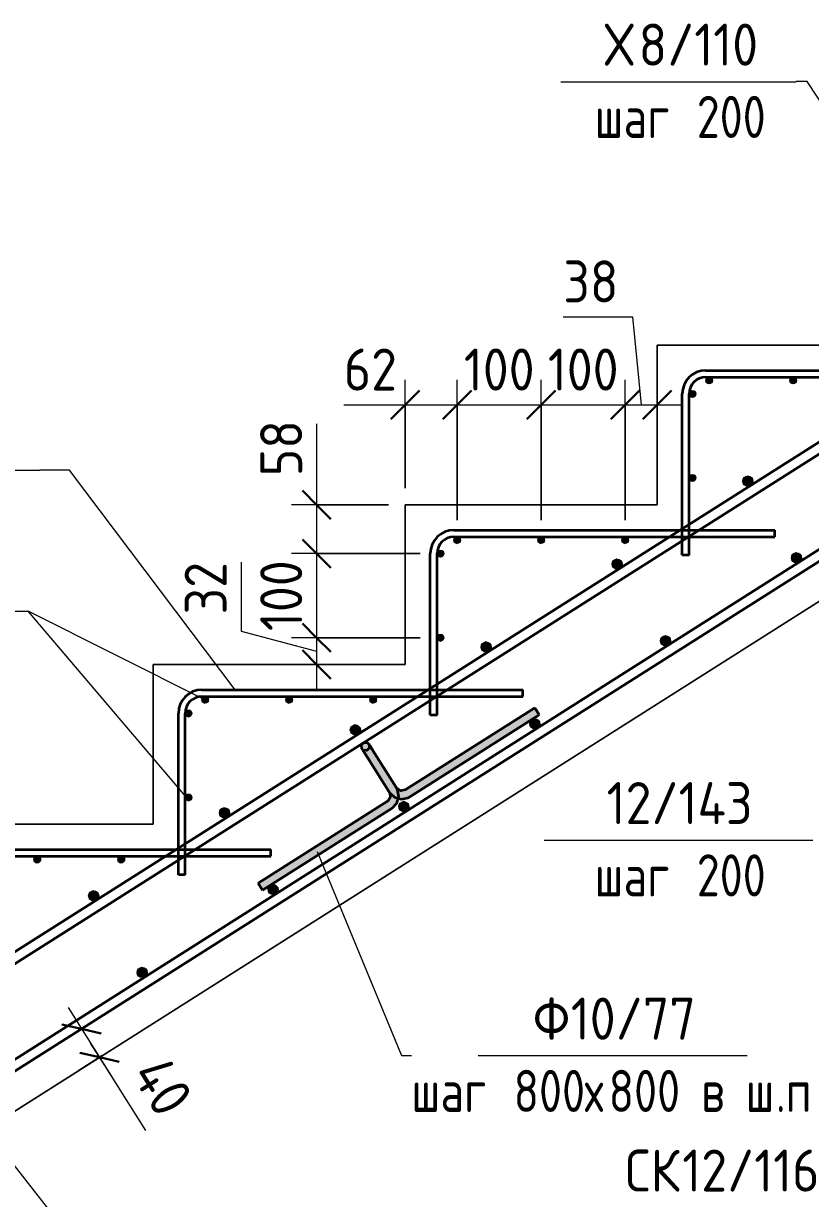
# Model space of a CAD drawing. Header units: millimetres. Extents: x 40349 to 61836, y -34600 to -479.
# Drawn here: x 43286 to 44223, y -2545 to -1147 of the extents above; entities that cross this region are included whole.
import ezdxf

# ---------------------------------------------------------------- set-up
doc = ezdxf.new("R2010")
doc.units = ezdxf.units.MM
for name, color, linetype, lineweight in [('AA_Dim', 7, 'Continuous', 9), ('AA_Dim-20', 7, 'Continuous', 9), ('AA_Vinoska', 7, 'Continuous', 9), ('AF_Element', 7, 'Continuous', 20), ('AF_Element_Опалубка', 253, 'Continuous', 20), ('AF_Perekritie', 7, 'Continuous', 20), ('AF_Perekritie_Опалубка', 253, 'Continuous', 20), ('KR_Armatura', 7, 'Continuous', 20), ('KR_Armatura_Tonkie', 7, 'Continuous', 20)]:
    doc.layers.add(name, color=color, linetype=linetype, lineweight=lineweight)
doc.styles.add('ISOCPEUR', font='isocpeur.TTF', dxfattribs={"width": 0.9, "height": 50})
doc.styles.add('ISOCPEUR_1', font='isocpeur.TTF', dxfattribs={"width": 0.8, "height": 50})
doc.dimstyles.new('00_Точн_3_знака__прозр_', dxfattribs={"dimscale": 304.8, "dimtxt": 50.137748, "dimasz": 0.111549, "dimexe": 0.098425, "dimexo": 0.065617, "dimgap": 0.006562, "dimtad": 1, "dimdec": 3, "dimrnd": 0.001, "dimdsep": 46, "dimtxsty": 'ISOCPEUR', "dimblk1": 'OBLIQUE', "dimblk2": 'OBLIQUE', "dimsah": 1, "dimcen": 0.09, "dimdle": 0.098425, "dimazin": 0, "dimtfac": 1, "dimtdec": 4, "dimtix": 1, "dimtmove": 1, "dimatfit": 3, "dimfxl": 1, "dimtvp": 1, "dimtolj": 1, "dimtzin": 0, "dimlwd": 18, "dimlwe": 18, "dimarcsym": 2})
doc.dimstyles.new('00_Точн_3_знака__прозр__1', dxfattribs={"dimscale": 304.8, "dimtxt": 50.137748, "dimasz": 0.111549, "dimexe": 0.098425, "dimexo": 0.065617, "dimgap": 0.006562, "dimtad": 1, "dimdec": 3, "dimrnd": 0.001, "dimdsep": 46, "dimtxsty": 'ISOCPEUR', "dimblk1": 'OBLIQUE', "dimblk2": 'OBLIQUE', "dimsah": 1, "dimcen": 0.09, "dimdle": 0.098425, "dimazin": 0, "dimtfac": 1, "dimtdec": 4, "dimtix": 1, "dimtmove": 0, "dimatfit": 3, "dimfxl": 1, "dimtvp": 1, "dimtolj": 1, "dimtzin": 0, "dimlwd": 18, "dimlwe": 18, "dimarcsym": 2})
doc.dimstyles.new('01_Точн_3_знака__непрозр_', dxfattribs={"dimscale": 304.8, "dimtxt": 50.137748, "dimasz": 0.111549, "dimexe": 0.098425, "dimexo": 0.065617, "dimgap": 0.016404, "dimtad": 1, "dimdec": 3, "dimrnd": 0.001, "dimdsep": 46, "dimtxsty": 'ISOCPEUR', "dimblk1": 'OBLIQUE', "dimblk2": 'OBLIQUE', "dimsah": 1, "dimcen": 0.09, "dimdle": 0.098425, "dimazin": 0, "dimtfac": 1, "dimtdec": 4, "dimtix": 1, "dimtmove": 1, "dimatfit": 3, "dimfxl": 1, "dimtvp": 1, "dimtfill": 1, "dimtolj": 1, "dimtzin": 0, "dimlwd": 18, "dimlwe": 18, "dimarcsym": 2})

# ---------------------------------------------------------------- blocks, each defined once
blk = doc.blocks.new('Лестница - Лестница-3665204-Разрез 1 Арм')
at = {"layer": 'AF_Perekritie'}
for p, q in [((44040.1, -1720), (44040.1, -1530)), ((44040.1, -1530), (44340.1, -1530)), ((44340.1, -1530), (44040.1, -1530)), ((44040.1, -1530), (44040.1, -1720)), ((44437.5, -1705), (42840.1, -2716.7)), ((42840.1, -2716.7), (44437.5, -1705)), ((43740.1, -1910), (43740.1, -1720)), ((43740.1, -1720), (44040.1, -1720)), ((44040.1, -1720), (43740.1, -1720)), ((43740.1, -1720), (43740.1, -1910)), ((43440.1, -2100), (43440.1, -1910)), ((43440.1, -1910), (43740.1, -1910)), ((43740.1, -1910), (43440.1, -1910)), ((43440.1, -1910), (43440.1, -2100)), ((43140.1, -2100), (43440.1, -2100)), ((43440.1, -2100), (43140.1, -2100))]:
    blk.add_line(p, q, dxfattribs=at)
blk = doc.blocks.new('Песок ср крупн - Песок ср крупн-3745068-Разрез 1 Арм')
at = {"layer": 'AF_Element'}
for p, q in [((42840.1, -2716.7), (44440.1, -1703.4)), ((44440.1, -1703.4), (42840.1, -2716.7)), ((44440.1, -1703.4), (44440.1, -2720)), ((44440.1, -2720), (44440.1, -1703.4)), ((42840.1, -2720), (42840.1, -2716.7)), ((42840.1, -2716.7), (42840.1, -2720)), ((44440.1, -2720), (42840.1, -2720)), ((42840.1, -2720), (44440.1, -2720))]:
    blk.add_line(p, q, dxfattribs=at)
blk = doc.blocks.new('261_Лягушка _НесАрм_РабПлоск_ - 10 А240-3842637-Разрез 1 Арм')
at = {"layer": 'KR_Armatura_Tonkie', "lineweight": 35}
for points in [[(43745.6, -2067.5), (43899.7, -1969.7), (43894.4, -1961.4), (43740.4, -2059.2), (43745.5, -2067.3)], [(43695.3, -2020.6), (43703.7, -2015.3), (43696.2, -2003.7), (43695.1, -2003), (43693.9, -2002.5), (43692.1, -2002.5), (43691.3, -2002.6), (43690.1, -2003.2), (43689.1, -2004), (43688.3, -2005.3), (43687.9, -2006.3), (43687.8, -2007.6), (43688.3, -2009.4), (43689.5, -2011.6), (43695.2, -2020.6)], [(43721.5, -2062), (43729.9, -2056.7), (43703.6, -2015.4), (43695.3, -2020.6), (43721.2, -2061.7)], [(43724.5, -2080.8), (43729.4, -2076.1), (43732.2, -2069.7), (43726.2, -2067), (43721.5, -2062), (43722.5, -2067.7), (43719.2, -2072.5), (43724.4, -2080.7)], [(43739.2, -2069.9), (43745.5, -2067.3), (43740.3, -2059), (43734.6, -2060), (43729.8, -2056.8), (43721.5, -2062), (43726.2, -2067), (43732.4, -2069.8)], [(43570.3, -2178.5), (43724.4, -2080.7), (43719.1, -2072.4), (43565.1, -2170.2), (43570.2, -2178.3)]]:
    blk.add_hatch(color=256, dxfattribs=at).paths.add_polyline_path(points)
for p, q in [((43894.4, -1961.4), (43740.3, -2059)), ((43745.6, -2067.5), (43899.8, -1969.8)), ((43894.4, -1961.4), (43899.8, -1969.8)), ((43899.8, -1969.8), (43894.4, -1961.4)), ((43695.3, -2020.6), (43721.5, -2062)), ((43695.3, -2020.6), (43721.5, -2062)), ((43729.9, -2056.7), (43703.7, -2015.3)), ((43729.9, -2056.7), (43703.7, -2015.3)), ((43719.1, -2072.4), (43565, -2170)), ((43570.3, -2178.5), (43724.5, -2080.8)), ((43570.3, -2178.5), (43565, -2170)), ((43565, -2170), (43570.3, -2178.5))]:
    blk.add_line(p, q, dxfattribs=at)
at = {"layer": 'KR_Armatura_Tonkie', "lineweight": 35, "flags": 128}
for points in [[(43688.6, -2010.1), (43688, -2005.8), (43691, -2002.7), (43695.3, -2003.1), (43697, -2004.7)], [(43697, -2004.7), (43697.5, -2009), (43694.5, -2012.1), (43690.2, -2011.7), (43688.6, -2010.1)], [(43695.3, -2020.6), (43691.7, -2015), (43689.2, -2011.1), (43688.6, -2010.1)], [(43688.6, -2010.1), (43689.6, -2011.7), (43692.4, -2016.1), (43695.3, -2020.6)], [(43697, -2004.7), (43698, -2006.4), (43700.8, -2010.7), (43703.7, -2015.3)], [(43703.7, -2015.3), (43700.1, -2009.7), (43697.7, -2005.8), (43697, -2004.7)], [(43721.5, -2062), (43722.5, -2067.3), (43719.9, -2071.9), (43719.1, -2072.4)], [(43721.5, -2062), (43727.4, -2067.8), (43735.3, -2070.2), (43743.4, -2068.7), (43745.6, -2067.5)], [(43724.5, -2080.8), (43730.2, -2074.9), (43732.6, -2067), (43731.1, -2058.9), (43729.9, -2056.7)], [(43740.3, -2059), (43735, -2060.1), (43730.4, -2057.4), (43729.9, -2056.7)]]:
    blk.add_lwpolyline(points, dxfattribs=at)
blk = doc.blocks.new('DIMBLOCK21-Разрез 1 Арм')
at = {"layer": 'AA_Dim-20', "lineweight": 18}
for p, q in [((43338.7, -2318.1), (43392.2, -2402.6)), ((43358.1, -2341.3), (43329.4, -2359.5)), ((43354.7, -2343.4), (43358.1, -2341.3)), ((43385.1, -2391.4), (43365.4, -2360.3)), ((43379.5, -2375.1), (43350.8, -2393.3)), ((43376.1, -2377.2), (43379.5, -2375.1)), ((43431.2, -2464.2), (43385.1, -2391.4))]:
    blk.add_line(p, q, dxfattribs=at)
at = {"layer": 'AA_Dim-20', "lineweight": 30}
for p, q in [((43354.7, -2343.4), (43331.2, -2338.2)), ((43354.7, -2343.4), (43378.2, -2348.7)), ((43376.1, -2377.2), (43352.7, -2372)), ((43376.1, -2377.2), (43399.6, -2382.5))]:
    blk.add_line(p, q, dxfattribs=at)
at = {"layer": 'AA_Dim-20', "color": 0, "lineweight": 18, "insert": (43455, -2370.8), "char_height": 50, "width": 79.464, "attachment_point": 1, "rotation": 302.3474, "line_spacing_factor": 1.135194, "style": 'ISOCPEUR', "bg_fill": 3, "box_fill_scale": 1.25, "bg_fill_color": 256, "bg_fill_true_color": 13158600, "bg_fill_transparency": 0}
blk.add_mtext('40', dxfattribs=at)
blk = doc.blocks.new('_Oblique')
at = {"color": 0, "linetype": 'ByBlock', "lineweight": -2}
blk.add_line((-0.5, -0.5), (0.5, 0.5), dxfattribs=at)
blk = doc.blocks.new('042_М_Арматуры - Диам длина поз _ Шаг-2260295-Разрез 1 Арм')
at = {"layer": 'AA_Vinoska'}
blk.add_line((43025.3, -1678.9), (43305.3, -1678.9), dxfattribs=at)
blk = doc.blocks.new('042_М_Арматуры - Диам длина поз _ Комментарий-2260297-Разрез 1 Арм')
at = {"layer": 'AA_Vinoska'}
blk.add_line((42971.3, -1846.4), (43291.3, -1846.4), dxfattribs=at)
blk = doc.blocks.new('DIMBLOCK26-Разрез 1 Арм')
at = {"layer": 'AA_Dim-20', "lineweight": 18}
for p, q in [((43634.7, -1623.5), (43634.7, -1706)), ((43634.7, -1690), (43634.7, -1778)), ((43634.7, -1706), (43634.7, -1749)), ((43720.1, -1720), (43604.7, -1720)), ((43634.7, -1720), (43720.1, -1720)), ((43758.1, -1778), (43604.7, -1778)), ((43634.7, -1778), (43758.1, -1778))]:
    blk.add_line(p, q, dxfattribs=at)
at = {"layer": 'AA_Dim-20', "lineweight": 30}
for p, q in [((43634.7, -1720), (43617.7, -1703)), ((43634.7, -1720), (43651.7, -1737)), ((43634.7, -1778), (43617.7, -1761)), ((43634.7, -1778), (43651.7, -1795))]:
    blk.add_line(p, q, dxfattribs=at)
at = {"layer": 'AA_Dim-20', "color": 0, "lineweight": 18, "insert": (43567.5, -1686), "char_height": 50, "width": 74.923, "attachment_point": 1, "rotation": 90, "line_spacing_factor": 1.135194, "style": 'ISOCPEUR'}
blk.add_mtext('58', dxfattribs=at)
blk = doc.blocks.new('DIMBLOCK27-Разрез 1 Арм')
at = {"layer": 'AA_Dim-20', "lineweight": 30}
for p, q in [((43634.7, -1778), (43617.7, -1761)), ((43634.7, -1778), (43651.7, -1795)), ((43634.7, -1878), (43617.7, -1861)), ((43634.7, -1878), (43651.7, -1895))]:
    blk.add_line(p, q, dxfattribs=at)
at = {"layer": 'AA_Dim-20', "lineweight": 18}
for p, q in [((43758.1, -1778), (43604.7, -1778)), ((43634.7, -1778), (43634.7, -1878)), ((43634.7, -1778), (43758.1, -1778)), ((43758.1, -1878), (43604.7, -1878)), ((43634.7, -1878), (43758.1, -1878))]:
    blk.add_line(p, q, dxfattribs=at)
at = {"layer": 'AA_Dim-20', "color": 0, "lineweight": 18, "insert": (43567.5, -1870.1), "char_height": 50, "width": 101.032, "attachment_point": 1, "rotation": 90, "line_spacing_factor": 1.135194, "style": 'ISOCPEUR'}
blk.add_mtext('100', dxfattribs=at)
blk = doc.blocks.new('DIMBLOCK28-Разрез 1 Арм')
at = {"layer": 'AA_Dim-20', "lineweight": 18}
for p, q in [((43544.8, -1788), (43544.8, -1870.4)), ((43544.8, -1870.4), (43634.7, -1894)), ((43758.1, -1878), (43604.7, -1878)), ((43634.7, -1878), (43634.7, -1940)), ((43634.7, -1878), (43758.1, -1878)), ((43638.7, -1910), (43604.7, -1910)), ((43634.7, -1910), (43638.7, -1910))]:
    blk.add_line(p, q, dxfattribs=at)
at = {"layer": 'AA_Dim-20', "lineweight": 30}
for p, q in [((43634.7, -1878), (43617.7, -1861)), ((43634.7, -1878), (43651.7, -1895)), ((43634.7, -1910), (43617.7, -1893)), ((43634.7, -1910), (43651.7, -1927))]:
    blk.add_line(p, q, dxfattribs=at)
at = {"layer": 'AA_Dim-20', "color": 0, "lineweight": 18, "insert": (43477.6, -1850.4), "char_height": 50, "width": 74.923, "attachment_point": 1, "rotation": 90, "line_spacing_factor": 1.135194, "style": 'ISOCPEUR'}
blk.add_mtext('32', dxfattribs=at)
blk = doc.blocks.new('DIMBLOCK29-Разрез 1 Арм')
at = {"layer": 'AA_Dim-20', "lineweight": 18}
for p, q in [((43740.1, -1700), (43740.1, -1571.1)), ((43802.1, -1738), (43802.1, -1571.1)), ((43667, -1601.1), (43749.4, -1601.1)), ((43710.1, -1601.1), (43802.1, -1601.1)), ((43740.1, -1601.1), (43740.1, -1700)), ((43749.4, -1601.1), (43771.1, -1601.1)), ((43802.1, -1601.1), (43802.1, -1738))]:
    blk.add_line(p, q, dxfattribs=at)
at = {"layer": 'AA_Dim-20', "lineweight": 30}
for p, q in [((43740.1, -1601.1), (43757.1, -1584.1)), ((43802.1, -1601.1), (43819.1, -1584.1)), ((43740.1, -1601.1), (43723.1, -1618.1)), ((43802.1, -1601.1), (43785.1, -1618.1))]:
    blk.add_line(p, q, dxfattribs=at)
at = {"layer": 'AA_Dim-20', "color": 0, "lineweight": 18, "insert": (43667, -1534), "char_height": 50, "width": 74.923, "attachment_point": 1, "line_spacing_factor": 1.135194, "style": 'ISOCPEUR'}
blk.add_mtext('62', dxfattribs=at)
blk = doc.blocks.new('DIMBLOCK30-Разрез 1 Арм')
at = {"layer": 'AA_Dim-20', "lineweight": 18}
for p, q in [((43802.1, -1738), (43802.1, -1571.1)), ((43902.1, -1738), (43902.1, -1571.1)), ((43802.1, -1601.1), (43902.1, -1601.1)), ((43802.1, -1601.1), (43802.1, -1738)), ((43902.1, -1601.1), (43902.1, -1738))]:
    blk.add_line(p, q, dxfattribs=at)
at = {"layer": 'AA_Dim-20', "lineweight": 30}
for p, q in [((43802.1, -1601.1), (43819.1, -1584.1)), ((43902.1, -1601.1), (43919.1, -1584.1)), ((43802.1, -1601.1), (43785.1, -1618.1)), ((43902.1, -1601.1), (43885.1, -1618.1))]:
    blk.add_line(p, q, dxfattribs=at)
at = {"layer": 'AA_Dim-20', "color": 0, "lineweight": 18, "insert": (43810, -1534), "char_height": 50, "width": 101.032, "attachment_point": 1, "line_spacing_factor": 1.135194, "style": 'ISOCPEUR'}
blk.add_mtext('100', dxfattribs=at)
blk = doc.blocks.new('DIMBLOCK31-Разрез 1 Арм')
at = {"layer": 'AA_Dim-20', "lineweight": 18}
for p, q in [((43902.1, -1738), (43902.1, -1571.1)), ((44002.1, -1738), (44002.1, -1571.1)), ((43902.1, -1601.1), (44002.1, -1601.1)), ((43902.1, -1601.1), (43902.1, -1738)), ((44002.1, -1601.1), (44002.1, -1738))]:
    blk.add_line(p, q, dxfattribs=at)
at = {"layer": 'AA_Dim-20', "lineweight": 30}
for p, q in [((43902.1, -1601.1), (43919.1, -1584.1)), ((44002.1, -1601.1), (44019.1, -1584.1)), ((43902.1, -1601.1), (43885.1, -1618.1)), ((44002.1, -1601.1), (43985.1, -1618.1))]:
    blk.add_line(p, q, dxfattribs=at)
at = {"layer": 'AA_Dim-20', "color": 0, "lineweight": 18, "insert": (43910, -1534), "char_height": 50, "width": 101.032, "attachment_point": 1, "line_spacing_factor": 1.135194, "style": 'ISOCPEUR'}
blk.add_mtext('100', dxfattribs=at)
blk = doc.blocks.new('DIMBLOCK32-Разрез 1 Арм')
at = {"layer": 'AA_Dim-20', "lineweight": 18}
for p, q in [((43928.4, -1496.3), (44010.9, -1496.3)), ((44010.9, -1496.3), (44021.1, -1601.1)), ((44002.1, -1738), (44002.1, -1571.1)), ((44002.1, -1601.1), (44070.1, -1601.1)), ((44002.1, -1601.1), (44002.1, -1738)), ((44040.1, -1597.1), (44040.1, -1631.1)), ((44040.1, -1601.1), (44040.1, -1597.1))]:
    blk.add_line(p, q, dxfattribs=at)
at = {"layer": 'AA_Dim-20', "lineweight": 30}
for p, q in [((44002.1, -1601.1), (44019.1, -1584.1)), ((44040.1, -1601.1), (44057.1, -1584.1)), ((44002.1, -1601.1), (43985.1, -1618.1)), ((44040.1, -1601.1), (44023.1, -1618.1))]:
    blk.add_line(p, q, dxfattribs=at)
at = {"layer": 'AA_Dim-20', "color": 0, "lineweight": 18, "insert": (43928.4, -1429.2), "char_height": 50, "width": 74.923, "attachment_point": 1, "line_spacing_factor": 1.135194, "style": 'ISOCPEUR'}
blk.add_mtext('38', dxfattribs=at)

msp = doc.modelspace()

# ---------------------------------------------------------------- hatches: boundary and pattern name
at = {"layer": 'KR_Armatura'}
h = msp.add_hatch(color=256, dxfattribs=at)
edge = h.paths.add_edge_path()
edge.add_arc((44102.0616, -1572), 4, 0, 360)
for points in [[(44100.8255, -1575.8042), (44105.2977, -1574.3511), (44105.2977, -1569.6489), (44100.8255, -1568.1958), (44098.0616, -1572)], [(44200.8255, -1575.8042), (44205.2977, -1574.3511), (44205.2977, -1569.6489), (44200.8255, -1568.1958), (44198.0616, -1572)], [(44082.0616, -1592), (44085.8658, -1589.2361), (44084.4127, -1584.7639), (44079.7105, -1584.7639), (44078.2574, -1589.2361)], [(44082.0616, -1692), (44085.8658, -1689.2361), (44084.4127, -1684.7639), (44079.7105, -1684.7639), (44078.2574, -1689.2361)], [(44148.3999, -1697.7817), (44153.4688, -1694.5714), (44153.223, -1688.5764), (44147.9084, -1685.7917), (44142.8395, -1689.0021), (44143.0852, -1694.997)], [(43800.8255, -1765.8042), (43805.2977, -1764.3511), (43805.2977, -1759.6489), (43800.8255, -1758.1958), (43798.0616, -1762)], [(43900.8255, -1765.8042), (43905.2977, -1764.3511), (43905.2977, -1759.6489), (43900.8255, -1758.1958), (43898.0616, -1762)], [(44000.8255, -1765.8042), (44005.2977, -1764.3511), (44005.2977, -1759.6489), (44000.8255, -1758.1958), (43998.0616, -1762)], [(43782.0616, -1782), (43785.8658, -1779.2361), (43784.4127, -1774.7639), (43779.7105, -1774.7639), (43778.2574, -1779.2361)], [(43992.6152, -1796.4453), (43997.6842, -1793.235), (43997.4384, -1787.24), (43992.1237, -1784.4553), (43987.0548, -1787.6657), (43987.3006, -1793.6606)], [(44206.1864, -1789.0235), (44211.2553, -1785.8132), (44211.0095, -1779.8183), (44205.6949, -1777.0336), (44200.626, -1780.2439), (44200.8717, -1786.2389)], [(43782.0616, -1882), (43785.8658, -1879.2361), (43784.4127, -1874.7639), (43779.7105, -1874.7639), (43778.2574, -1879.2361)], [(43836.8306, -1895.1089), (43841.8995, -1891.8986), (43841.6538, -1885.9036), (43836.3391, -1883.119), (43831.2702, -1886.3293), (43831.5159, -1892.3242)], [(44050.4017, -1887.6871), (44055.4707, -1884.4768), (44055.2249, -1878.4819), (44049.9102, -1875.6972), (44044.8413, -1878.9075), (44045.0871, -1884.9025)], [(43500.8255, -1955.8042), (43505.2977, -1954.3511), (43505.2977, -1949.6489), (43500.8255, -1948.1958), (43498.0616, -1952)], [(43600.8255, -1955.8042), (43605.2977, -1954.3511), (43605.2977, -1949.6489), (43600.8255, -1948.1958), (43598.0616, -1952)], [(43700.8255, -1955.8042), (43705.2977, -1954.3511), (43705.2977, -1949.6489), (43700.8255, -1948.1958), (43698.0616, -1952)], [(43482.0616, -1972), (43485.8658, -1969.2361), (43484.4127, -1964.7639), (43479.7105, -1964.7639), (43478.2574, -1969.2361)], [(43681.046, -1993.7725), (43686.1149, -1990.5622), (43685.8691, -1984.5672), (43680.5545, -1981.7826), (43675.4855, -1984.9929), (43675.7313, -1990.9878)], [(43894.6171, -1986.3507), (43899.686, -1983.1404), (43899.4403, -1977.1455), (43894.1256, -1974.3608), (43889.0567, -1977.5711), (43889.3024, -1983.5661)], [(43482.0616, -2072), (43485.8658, -2069.2361), (43484.4127, -2064.7639), (43479.7105, -2064.7639), (43478.2574, -2069.2361)], [(43525.2613, -2092.4361), (43530.3302, -2089.2258), (43530.0845, -2083.2308), (43524.7698, -2080.4462), (43519.7009, -2083.6565), (43519.9467, -2089.6514)], [(43738.8325, -2085.0143), (43743.9014, -2081.804), (43743.6556, -2075.8091), (43738.341, -2073.0244), (43733.272, -2076.2347), (43733.5178, -2082.2297), (43736.0688, -2083.5663)], [(43300.8255, -2145.8042), (43305.2977, -2144.3511), (43305.2977, -2139.6489), (43300.8255, -2138.1958), (43298.0616, -2142)], [(43400.8255, -2145.8042), (43405.2977, -2144.3511), (43405.2977, -2139.6489), (43400.8255, -2138.1958), (43398.0616, -2142)], [(43369.4767, -2191.0997), (43374.5456, -2187.8894), (43374.2998, -2181.8944), (43368.9852, -2179.1098), (43363.9163, -2182.3201), (43364.162, -2188.315)], [(43583.0478, -2183.6779), (43588.1167, -2180.4676), (43587.871, -2174.4727), (43582.5563, -2171.688), (43577.4874, -2174.8983), (43577.7332, -2180.8933)], [(43427.2632, -2282.3415), (43432.3321, -2279.1312), (43432.0864, -2273.1363), (43426.7717, -2270.3516), (43421.7028, -2273.5619), (43421.9485, -2279.5569)]]:
    msp.add_hatch(color=256, dxfattribs=at).paths.add_polyline_path(points)
h = msp.add_hatch(color=256, dxfattribs=at)
edge = h.paths.add_edge_path()
edge.add_arc((44202.0616, -1572), 4, 0, 360)
h = msp.add_hatch(color=256, dxfattribs=at)
edge = h.paths.add_edge_path()
edge.add_arc((44082.0616, -1588), 4, 0, 360)
h = msp.add_hatch(color=256, dxfattribs=at)
edge = h.paths.add_edge_path()
edge.add_arc((44082.0616, -1688), 4, 0, 360)
h = msp.add_hatch(color=256, dxfattribs=at)
edge = h.paths.add_edge_path()
edge.add_arc((44148.1541, -1691.7867), 6, 0, 360)
h = msp.add_hatch(color=256, dxfattribs=at)
edge = h.paths.add_edge_path()
edge.add_arc((43802.0616, -1762), 4, 0, 360)
h = msp.add_hatch(color=256, dxfattribs=at)
edge = h.paths.add_edge_path()
edge.add_arc((43902.0616, -1762), 4, 0, 360)
h = msp.add_hatch(color=256, dxfattribs=at)
edge = h.paths.add_edge_path()
edge.add_arc((44002.0616, -1762), 4, 0, 360)
h = msp.add_hatch(color=256, dxfattribs=at)
edge = h.paths.add_edge_path()
edge.add_arc((43782.0616, -1778), 4, 0, 360)
h = msp.add_hatch(color=256, dxfattribs=at)
edge = h.paths.add_edge_path()
edge.add_arc((43992.3695, -1790.4503), 6, 0, 360)
h = msp.add_hatch(color=256, dxfattribs=at)
edge = h.paths.add_edge_path()
edge.add_arc((44205.9406, -1783.0286), 6, 0, 360)
h = msp.add_hatch(color=256, dxfattribs=at)
edge = h.paths.add_edge_path()
edge.add_arc((43782.0616, -1878), 4, 0, 360)
h = msp.add_hatch(color=256, dxfattribs=at)
edge = h.paths.add_edge_path()
edge.add_arc((43836.5848, -1889.1139), 6, 0, 360)
h = msp.add_hatch(color=256, dxfattribs=at)
edge = h.paths.add_edge_path()
edge.add_arc((44050.156, -1881.6922), 6, 0, 360)
h = msp.add_hatch(color=256, dxfattribs=at)
edge = h.paths.add_edge_path()
edge.add_arc((43502.0616, -1952), 4, 0, 360)
h = msp.add_hatch(color=256, dxfattribs=at)
edge = h.paths.add_edge_path()
edge.add_arc((43602.0616, -1952), 4, 0, 360)
h = msp.add_hatch(color=256, dxfattribs=at)
edge = h.paths.add_edge_path()
edge.add_arc((43702.0616, -1952), 4, 0, 360)
h = msp.add_hatch(color=256, dxfattribs=at)
edge = h.paths.add_edge_path()
edge.add_arc((43482.0616, -1968), 4, 0, 360)
h = msp.add_hatch(color=256, dxfattribs=at)
edge = h.paths.add_edge_path()
edge.add_arc((43680.8002, -1987.7775), 6, 0, 360)
h = msp.add_hatch(color=256, dxfattribs=at)
edge = h.paths.add_edge_path()
edge.add_arc((43894.3714, -1980.3558), 6, 0, 360)
h = msp.add_hatch(color=256, dxfattribs=at)
edge = h.paths.add_edge_path()
edge.add_arc((43482.0616, -2068), 4, 0, 360)
h = msp.add_hatch(color=256, dxfattribs=at)
edge = h.paths.add_edge_path()
edge.add_arc((43525.0156, -2086.4411), 6, 0, 360)
h = msp.add_hatch(color=256, dxfattribs=at)
edge = h.paths.add_edge_path()
edge.add_arc((43738.5867, -2079.0194), 6, 0, 360)
h = msp.add_hatch(color=256, dxfattribs=at)
edge = h.paths.add_edge_path()
edge.add_arc((43302.0616, -2142), 4, 0, 360)
h = msp.add_hatch(color=256, dxfattribs=at)
edge = h.paths.add_edge_path()
edge.add_arc((43402.0616, -2142), 4, 0, 360)
h = msp.add_hatch(color=256, dxfattribs=at)
edge = h.paths.add_edge_path()
edge.add_arc((43369.2309, -2185.1047), 6, 0, 360)
h = msp.add_hatch(color=256, dxfattribs=at)
edge = h.paths.add_edge_path()
edge.add_arc((43582.8021, -2177.683), 6, 0, 360)
h = msp.add_hatch(color=256, dxfattribs=at)
edge = h.paths.add_edge_path()
edge.add_arc((43427.0174, -2276.3466), 6, 0, 360)

# ---------------------------------------------------------------- linework, layer by layer
at = {"layer": 'AA_Vinoska'}
for p, q in [((44218.5906, -1216.5116), (44205.479, -1216.5116)), ((44370.6828, -1446.1135), (44218.5906, -1216.5116)), ((43340.5541, -1678.853), (43305.26, -1678.853)), ((43538.8308, -1941.4952), (43340.5541, -1678.853)), ((43480.8648, -2069.2644), (43291.2535, -1846.432)), ((43501.4306, -1951.9885), (43291.2535, -1846.432)), ((43635.2982, -2132.3786), (43735.91, -2375.2347)), ((43735.91, -2375.2347), (43747.4746, -2375.2347))]:
    msp.add_line(p, q, dxfattribs=at)
at = {"layer": 'KR_Armatura'}
for p, q in [((44100.8255, -1568.1958), (44098.0616, -1572)), ((44098.0616, -1572), (44100.8255, -1575.8042)), ((44105.2977, -1569.6489), (44100.8255, -1568.1958)), ((44100.8255, -1575.8042), (44105.2977, -1574.3511)), ((44105.2977, -1574.3511), (44105.2977, -1569.6489)), ((44200.8255, -1568.1958), (44198.0616, -1572)), ((44198.0616, -1572), (44200.8255, -1575.8042)), ((44205.2977, -1569.6489), (44200.8255, -1568.1958)), ((44200.8255, -1575.8042), (44205.2977, -1574.3511)), ((44205.2977, -1574.3511), (44205.2977, -1569.6489)), ((44079.7105, -1584.7639), (44078.2574, -1589.2361)), ((44078.2574, -1589.2361), (44082.0616, -1592)), ((44084.4127, -1584.7639), (44079.7105, -1584.7639)), ((44082.0616, -1592), (44085.8658, -1589.2361)), ((44085.8658, -1589.2361), (44084.4127, -1584.7639)), ((44079.7105, -1684.7639), (44078.2574, -1689.2361)), ((44078.2574, -1689.2361), (44082.0616, -1692)), ((44084.4127, -1684.7639), (44079.7105, -1684.7639)), ((44082.0616, -1692), (44085.8658, -1689.2361)), ((44085.8658, -1689.2361), (44084.4127, -1684.7639)), ((44147.9084, -1685.7917), (44142.8395, -1689.0021)), ((44142.8395, -1689.0021), (44143.0852, -1694.997)), ((44153.223, -1688.5764), (44147.9084, -1685.7917)), ((44153.4688, -1694.5714), (44153.223, -1688.5764)), ((44143.0852, -1694.997), (44148.3999, -1697.7817)), ((44148.3999, -1697.7817), (44153.4688, -1694.5714)), ((43800.8255, -1758.1958), (43798.0616, -1762)), ((43805.2977, -1759.6489), (43800.8255, -1758.1958)), ((43805.2977, -1764.3511), (43805.2977, -1759.6489)), ((43900.8255, -1758.1958), (43898.0616, -1762)), ((43905.2977, -1759.6489), (43900.8255, -1758.1958)), ((43905.2977, -1764.3511), (43905.2977, -1759.6489)), ((44000.8255, -1758.1958), (43998.0616, -1762)), ((44005.2977, -1759.6489), (44000.8255, -1758.1958)), ((44005.2977, -1764.3511), (44005.2977, -1759.6489)), ((43779.7105, -1774.7639), (43778.2574, -1779.2361)), ((43784.4127, -1774.7639), (43779.7105, -1774.7639)), ((43785.8658, -1779.2361), (43784.4127, -1774.7639)), ((43798.0616, -1762), (43800.8255, -1765.8042)), ((43800.8255, -1765.8042), (43805.2977, -1764.3511)), ((43898.0616, -1762), (43900.8255, -1765.8042)), ((43900.8255, -1765.8042), (43905.2977, -1764.3511)), ((43998.0616, -1762), (44000.8255, -1765.8042)), ((44000.8255, -1765.8042), (44005.2977, -1764.3511)), ((43778.2574, -1779.2361), (43782.0616, -1782)), ((43782.0616, -1782), (43785.8658, -1779.2361)), ((43992.1237, -1784.4553), (43987.0548, -1787.6657)), ((43987.0548, -1787.6657), (43987.3006, -1793.6606)), ((43997.4384, -1787.24), (43992.1237, -1784.4553)), ((43997.6842, -1793.235), (43997.4384, -1787.24)), ((44205.6949, -1777.0336), (44200.626, -1780.2439)), ((44200.626, -1780.2439), (44200.8717, -1786.2389)), ((44200.8717, -1786.2389), (44206.1864, -1789.0235)), ((44211.0095, -1779.8183), (44205.6949, -1777.0336)), ((44206.1864, -1789.0235), (44211.2553, -1785.8132)), ((44211.2553, -1785.8132), (44211.0095, -1779.8183)), ((43987.3006, -1793.6606), (43992.6152, -1796.4453)), ((43992.6152, -1796.4453), (43997.6842, -1793.235)), ((43779.7105, -1874.7639), (43778.2574, -1879.2361)), ((43778.2574, -1879.2361), (43782.0616, -1882)), ((43784.4127, -1874.7639), (43779.7105, -1874.7639)), ((43782.0616, -1882), (43785.8658, -1879.2361)), ((43785.8658, -1879.2361), (43784.4127, -1874.7639)), ((43836.3391, -1883.119), (43831.2702, -1886.3293)), ((43831.2702, -1886.3293), (43831.5159, -1892.3242)), ((43841.6538, -1885.9036), (43836.3391, -1883.119)), ((43841.8995, -1891.8986), (43841.6538, -1885.9036)), ((44049.9102, -1875.6972), (44044.8413, -1878.9075)), ((44044.8413, -1878.9075), (44045.0871, -1884.9025)), ((44045.0871, -1884.9025), (44050.4017, -1887.6871)), ((44055.2249, -1878.4819), (44049.9102, -1875.6972)), ((44050.4017, -1887.6871), (44055.4707, -1884.4768)), ((44055.4707, -1884.4768), (44055.2249, -1878.4819)), ((43831.5159, -1892.3242), (43836.8306, -1895.1089)), ((43836.8306, -1895.1089), (43841.8995, -1891.8986)), ((43500.8255, -1948.1958), (43498.0616, -1952)), ((43498.0616, -1952), (43500.8255, -1955.8042)), ((43505.2977, -1949.6489), (43500.8255, -1948.1958)), ((43500.8255, -1955.8042), (43505.2977, -1954.3511)), ((43505.2977, -1954.3511), (43505.2977, -1949.6489)), ((43600.8255, -1948.1958), (43598.0616, -1952)), ((43598.0616, -1952), (43600.8255, -1955.8042)), ((43605.2977, -1949.6489), (43600.8255, -1948.1958)), ((43600.8255, -1955.8042), (43605.2977, -1954.3511)), ((43605.2977, -1954.3511), (43605.2977, -1949.6489)), ((43700.8255, -1948.1958), (43698.0616, -1952)), ((43698.0616, -1952), (43700.8255, -1955.8042)), ((43705.2977, -1949.6489), (43700.8255, -1948.1958)), ((43700.8255, -1955.8042), (43705.2977, -1954.3511)), ((43705.2977, -1954.3511), (43705.2977, -1949.6489)), ((43479.7105, -1964.7639), (43478.2574, -1969.2361)), ((43478.2574, -1969.2361), (43482.0616, -1972)), ((43484.4127, -1964.7639), (43479.7105, -1964.7639)), ((43482.0616, -1972), (43485.8658, -1969.2361)), ((43485.8658, -1969.2361), (43484.4127, -1964.7639)), ((43680.5545, -1981.7826), (43675.4855, -1984.9929)), ((43685.8691, -1984.5672), (43680.5545, -1981.7826)), ((43686.1149, -1990.5622), (43685.8691, -1984.5672)), ((43894.1256, -1974.3608), (43889.0567, -1977.5711)), ((43889.0567, -1977.5711), (43889.3024, -1983.5661)), ((43889.3024, -1983.5661), (43894.6171, -1986.3507)), ((43899.4403, -1977.1455), (43894.1256, -1974.3608)), ((43894.6171, -1986.3507), (43899.686, -1983.1404)), ((43899.686, -1983.1404), (43899.4403, -1977.1455)), ((43675.4855, -1984.9929), (43675.7313, -1990.9878)), ((43675.7313, -1990.9878), (43681.046, -1993.7725)), ((43681.046, -1993.7725), (43686.1149, -1990.5622)), ((43479.7105, -2064.7639), (43478.2574, -2069.2361)), ((43484.4127, -2064.7639), (43479.7105, -2064.7639)), ((43485.8658, -2069.2361), (43484.4127, -2064.7639)), ((43478.2574, -2069.2361), (43482.0616, -2072)), ((43482.0616, -2072), (43485.8658, -2069.2361)), ((43524.7698, -2080.4462), (43519.7009, -2083.6565)), ((43530.0845, -2083.2308), (43524.7698, -2080.4462)), ((43738.341, -2073.0244), (43733.272, -2076.2347)), ((43733.272, -2076.2347), (43733.5178, -2082.2297)), ((43733.5178, -2082.2297), (43736.0688, -2083.5663)), ((43743.6556, -2075.8091), (43738.341, -2073.0244)), ((43738.8325, -2085.0143), (43743.9014, -2081.804)), ((43743.9014, -2081.804), (43743.6556, -2075.8091)), ((43519.7009, -2083.6565), (43519.9467, -2089.6514)), ((43519.9467, -2089.6514), (43525.2613, -2092.4361)), ((43525.2613, -2092.4361), (43530.3302, -2089.2258)), ((43530.3302, -2089.2258), (43530.0845, -2083.2308)), ((43736.0688, -2083.5663), (43738.8325, -2085.0143)), ((43300.8255, -2138.1958), (43298.0616, -2142)), ((43305.2977, -2139.6489), (43300.8255, -2138.1958)), ((43400.8255, -2138.1958), (43398.0616, -2142)), ((43405.2977, -2139.6489), (43400.8255, -2138.1958)), ((43298.0616, -2142), (43300.8255, -2145.8042)), ((43300.8255, -2145.8042), (43305.2977, -2144.3511)), ((43305.2977, -2144.3511), (43305.2977, -2139.6489)), ((43398.0616, -2142), (43400.8255, -2145.8042)), ((43400.8255, -2145.8042), (43405.2977, -2144.3511)), ((43405.2977, -2144.3511), (43405.2977, -2139.6489)), ((43368.9852, -2179.1098), (43363.9163, -2182.3201)), ((43374.2998, -2181.8944), (43368.9852, -2179.1098)), ((43582.5563, -2171.688), (43577.4874, -2174.8983)), ((43577.4874, -2174.8983), (43577.7332, -2180.8933)), ((43587.871, -2174.4727), (43582.5563, -2171.688)), ((43583.0478, -2183.6779), (43588.1167, -2180.4676)), ((43588.1167, -2180.4676), (43587.871, -2174.4727)), ((43363.9163, -2182.3201), (43364.162, -2188.315)), ((43364.162, -2188.315), (43369.4767, -2191.0997)), ((43369.4767, -2191.0997), (43374.5456, -2187.8894)), ((43374.5456, -2187.8894), (43374.2998, -2181.8944)), ((43577.7332, -2180.8933), (43583.0478, -2183.6779)), ((43426.7717, -2270.3516), (43421.7028, -2273.5619)), ((43421.7028, -2273.5619), (43421.9485, -2279.5569)), ((43432.0864, -2273.1363), (43426.7717, -2270.3516)), ((43432.3321, -2279.1312), (43432.0864, -2273.1363)), ((43421.9485, -2279.5569), (43427.2632, -2282.3415)), ((43427.2632, -2282.3415), (43432.3321, -2279.1312))]:
    msp.add_line(p, q, dxfattribs=at)
for centre, radius in [((44102.0616, -1572), 4), ((44202.0616, -1572), 4), ((44082.0616, -1588), 4), ((44082.0616, -1688), 4), ((44148.1541, -1691.7867), 6), ((43802.0616, -1762), 4), ((43902.0616, -1762), 4), ((44002.0616, -1762), 4), ((43782.0616, -1778), 4), ((43992.3695, -1790.4503), 6), ((44205.9406, -1783.0286), 6), ((43782.0616, -1878), 4), ((43836.5848, -1889.1139), 6), ((44050.156, -1881.6922), 6), ((43502.0616, -1952), 4), ((43602.0616, -1952), 4), ((43702.0616, -1952), 4), ((43482.0616, -1968), 4), ((43680.8002, -1987.7775), 6), ((43894.3714, -1980.3558), 6), ((43482.0616, -2068), 4), ((43525.0156, -2086.4411), 6), ((43738.5867, -2079.0194), 6), ((43302.0616, -2142), 4), ((43402.0616, -2142), 4), ((43369.2309, -2185.1047), 6), ((43582.8021, -2177.683), 6), ((43427.0174, -2276.3466), 6)]:
    msp.add_circle(centre, radius, dxfattribs=at)
at = {"layer": 'KR_Armatura_Tonkie', "lineweight": 35}
for p, q in [((44577.7542, -1426.8088), (42586.7574, -2687.7734)), ((44584.1748, -1436.9466), (42593.178, -2697.9112)), ((44608.8843, -1534.9311), (42786.8513, -2688.8853)), ((44615.3049, -1545.0689), (42793.2719, -2699.0231)), ((44098.0616, -1560), (44480.0616, -1560)), ((44098.0616, -1568), (44480.0616, -1568)), ((44070.0616, -1780), (44070.0616, -1588)), ((44078.0616, -1780), (44078.0616, -1588)), ((43798.0616, -1750), (44180.0616, -1750)), ((43798.0616, -1758), (44180.0616, -1758)), ((44180.0616, -1758), (44180.0616, -1750)), ((43770.0616, -1970), (43770.0616, -1778)), ((43778.0616, -1970), (43778.0616, -1778)), ((44078.0616, -1780), (44070.0616, -1780)), ((43498.0616, -1940), (43880.0616, -1940)), ((43880.0616, -1948), (43880.0616, -1940)), ((43498.0616, -1948), (43880.0616, -1948)), ((43470.0616, -2160), (43470.0616, -1968)), ((43478.0616, -2160), (43478.0616, -1968)), ((43778.0616, -1970), (43770.0616, -1970)), ((43198.0616, -2130), (43580.0616, -2130)), ((43198.0616, -2138), (43580.0616, -2138)), ((43580.0616, -2138), (43580.0616, -2130)), ((43478.0616, -2160), (43470.0616, -2160))]:
    msp.add_line(p, q, dxfattribs=at)
for centre, radius in [((44098.0616, -1588), 28), ((44098.0616, -1588), 20), ((43798.0616, -1778), 28), ((43798.0616, -1778), 20), ((43498.0616, -1968), 28), ((43498.0616, -1968), 20)]:
    msp.add_arc(centre, radius, 90, 180, dxfattribs=at)

# ---------------------------------------------------------------- block references
at = {"layer": 'AA_Vinoska'}
for name, p in [('042_М_Арматуры - Диам длина поз _ Шаг-2260295-Разрез 1 Арм', (900.2191, 462.3415)), ('042_М_Арматуры - Диам длина поз _ Шаг-2260295-Разрез 1 Арм', (0, 0)), ('042_М_Арматуры - Диам длина поз _ Комментарий-2260297-Разрез 1 Арм', (0, 0)), ('042_М_Арматуры - Диам длина поз _ Комментарий-2260297-Разрез 1 Арм', (934.2255, -272.3423)), ('042_М_Арматуры - Диам длина поз _ Комментарий-2260297-Разрез 1 Арм', (855.8683, -528.8027))]:
    msp.add_blockref(name, p, dxfattribs=at)
at = {"layer": 'AF_Element_Опалубка'}
msp.add_blockref('Песок ср крупн - Песок ср крупн-3745068-Разрез 1 Арм', (0, 0), dxfattribs=at)
at = {"layer": 'AF_Perekritie_Опалубка'}
msp.add_blockref('Лестница - Лестница-3665204-Разрез 1 Арм', (0, 0), dxfattribs=at)
at = {"layer": 'KR_Armatura_Tonkie', "lineweight": 35}
msp.add_blockref('261_Лягушка _НесАрм_РабПлоск_ - 10 А240-3842637-Разрез 1 Арм', (0, 0), dxfattribs=at)

# ---------------------------------------------------------------- texts
at = {"layer": 'AA_Vinoska', "char_height": 50, "attachment_point": 1}
for s, insert, width, style in [('\\fISOCPEUR|b0|i0|c204|p34|;\\W.9;Х', (43977.5618, -1147.5066), 49.063275, 'ISOCPEUR'), ('8/110', (44018.0431, -1147.5066), 171.721462, 'ISOCPEUR'), (' 200', (44061.8202, -1233.4876), 133.4008, 'ISOCPEUR_1'), ('шаг', (43965.5118, -1233.4876), 116.7257, 'ISOCPEUR_1'), ('12/143', (43979.9918, -2049.7693), 215.012587, 'ISOCPEUR'), (' 200', (44061.8202, -2135.7503), 133.4008, 'ISOCPEUR_1'), ('шаг', (43965.5118, -2135.7503), 116.7257, 'ISOCPEUR_1'), ('\\fISOCPEUR|b0|i0|c204|p34|;\\W.9;Ф', (43892.0946, -2306.2297), 54.835425, 'ISOCPEUR'), ('10/77', (43937.3383, -2306.2297), 183.265762, 'ISOCPEUR'), (' 800', (43843.7829, -2392.2107), 133.4008, 'ISOCPEUR_1'), ('800 ', (43982.4246, -2392.2107), 133.4008, 'ISOCPEUR_1'), ('\\fISOCPEUR|b0|i0|c204|p34|;\\W.8; ', (44121.0663, -2392.2107), 29.5021, 'ISOCPEUR_1'), ('шаг', (43747.4746, -2392.2107), 116.7257, 'ISOCPEUR_1'), ('\\fISOCPEUR|b0|i0|c204|p34|;\\W.8;х', (43953.8496, -2392.2107), 34.6329, 'ISOCPEUR_1'), ('\\fISOCPEUR|b0|i0|c204|p34|;\\W.8;в', (44092.4913, -2392.2107), 34.6329, 'ISOCPEUR_1'), ('\\fISOCPEUR|b0|i0|c204|p34|;\\W.8;ш', (44145.4079, -2392.2107), 43.6118, 'ISOCPEUR_1'), ('\\fISOCPEUR|b0|i0|c204|p34|;\\W.8;п', (44193.0329, -2392.2107), 34.6329, 'ISOCPEUR_1'), ('\\fISOCPEUR|b0|i0|c204|p34|;\\W.8;.', (44181.3913, -2392.2107), 14.1097, 'ISOCPEUR_1'), ('СК', (44002.2151, -2486.9362), 82.253137, 'ISOCPEUR'), ('12/116', (44070.0807, -2486.9362), 199.139175, 'ISOCPEUR')]:
    msp.add_mtext(s, dxfattribs=dict(at, insert=insert, width=width, style=style))

# ---------------------------------------------------------------- dimensions: what is measured, and where the dimension line sits
at = {"layer": 'AA_Dim', "lineweight": 18}
for base, p1, p2, override, picture, middle in [((44040.0616, -1601.1418), (44002.0616, -1758), (44040.0616, -1577.1002), {"dimpost": '<>', "dimfxl": 184.847865}, 'DIMBLOCK32-Разрез 1 Арм', (43965.9036, -1462.5188)), ((43802.0616, -1601.1418), (43740.0616, -1720), (43802.0616, -1758), {"dimpost": '<>', "dimfxl": 72.718636}, 'DIMBLOCK29-Разрез 1 Арм', (43704.4437, -1567.3393))]:
    dim = msp.add_linear_dim(base=base, p1=p1, p2=p2, dimstyle='00_Точн_3_знака__прозр_', override=override, dxfattribs=at)
    dim.commit()
    dim.dimension.update_dxf_attribs({"geometry": picture, "text_midpoint": middle, "dimtype": 160})
for base, p1, p2, picture, middle in [((43902.0616, -1601.1418), (43802.0616, -1758), (43902.0616, -1758), 'DIMBLOCK30-Разрез 1 Арм', (43852.0616, -1574.1418)), ((44002.0616, -1601.1418), (43902.0616, -1758), (44002.0616, -1758), 'DIMBLOCK31-Разрез 1 Арм', (43952.0616, -1574.1418))]:
    dim = msp.add_linear_dim(base=base, p1=p1, p2=p2, dimstyle='00_Точн_3_знака__прозр__1', override={"dimpost": '<>', "dimfxl": 100}, dxfattribs=at)
    dim.commit()
    dim.dimension.update_dxf_attribs({"geometry": picture, "text_midpoint": middle})
for base, p1, p2, override, picture, middle in [((43634.658, -1778), (43740.0616, -1720), (43778.0616, -1778), {"dimpost": '<>', "dimfxl": 69.339743}, 'DIMBLOCK26-Разрез 1 Арм', (43600.8554, -1648.5106)), ((43634.658, -1910), (43778.0616, -1878), (43658.6996, -1910), {"dimpost": '<>', "dimfxl": 123.577045}, 'DIMBLOCK28-Разрез 1 Арм', (43510.9796, -1812.9331))]:
    dim = msp.add_linear_dim(base=base, p1=p1, p2=p2, angle=90, dimstyle='00_Точн_3_знака__прозр_', override=override, dxfattribs=at)
    dim.commit()
    dim.dimension.update_dxf_attribs({"geometry": picture, "text_midpoint": middle, "dimtype": 160, "text_rotation": 90})
dim = msp.add_linear_dim(base=(43634.658, -1878), p1=(43778.0616, -1778), p2=(43778.0616, -1878), angle=90, dimstyle='00_Точн_3_знака__прозр__1', override={"dimpost": '<>', "dimfxl": 100}, dxfattribs=at)
dim.commit()
dim.dimension.update_dxf_attribs({"geometry": 'DIMBLOCK27-Разрез 1 Арм', "text_midpoint": (43607.658, -1828)})

# ---------------------------------------------------------------- next in the draw order: dimensions: what is measured, and where the dimension line sits
dim = msp.add_linear_dim(base=(43376.1083, -2377.2408), p1=(43375.0171, -2330.5845), p2=(43396.4192, -2364.3773), angle=302.3474435, dimstyle='01_Точн_3_знака__непрозр_', override={"dimpost": '<>', "dimfxl": 40}, dxfattribs=at)
dim.commit()
dim.dimension.update_dxf_attribs({"geometry": 'DIMBLOCK21-Разрез 1 Арм', "text_midpoint": (43448.1308, -2422.1774), "dimtype": 160, "text_rotation": 302.3474435})

# ---------------------------------------------------------------- next in the draw order: linework, layer by layer
at = {"layer": 'AA_Vinoska'}
msp.add_line((43218.6433, -2434.7265), (43361.7966, -2617.3519), dxfattribs=at)

doc.saveas('drawing.dxf')
